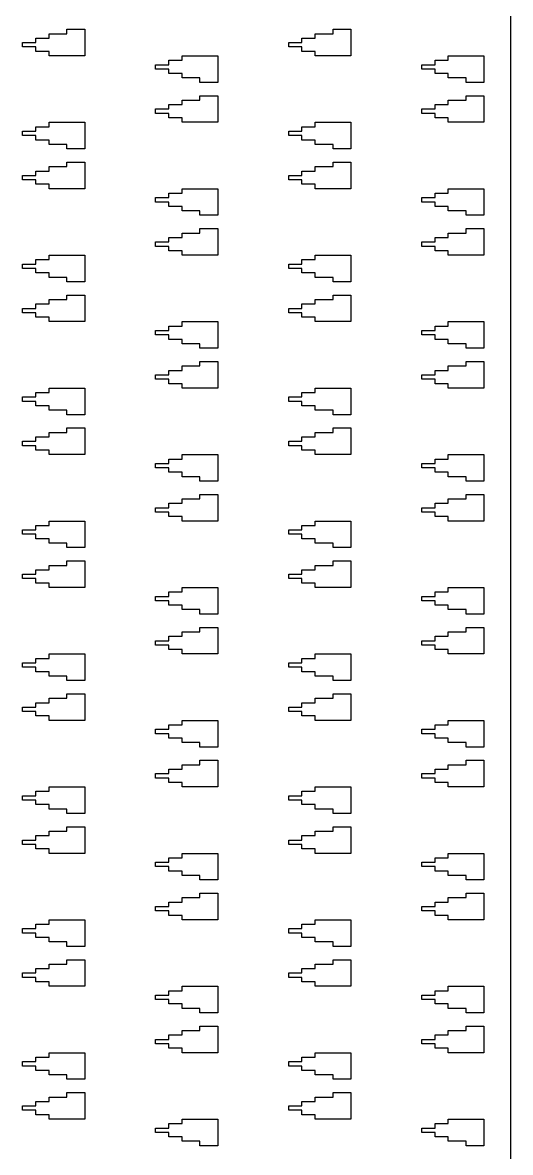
# Model space of a CAD drawing. Extents: x -38350 to 38650, y -35000 to 36000.
# Drawn here: x 1150 to 1260, y 35493.5 to 35748.5 of the extents above; entities that cross this region are included whole.
import ezdxf

# ---------------------------------------------------------------- set-up
doc = ezdxf.new("R2010")
doc.units = 0
doc.header["$MEASUREMENT"] = 0
doc.layers.add('Layer1', color=10, linetype='Continuous')

msp = doc.modelspace()

# ---------------------------------------------------------------- linework, layer by layer
for p, q in [((1156, 35745), (1156, 35746)), ((1156, 35746), (1160, 35746)), ((1160, 35746), (1160, 35747)), ((1160, 35747), (1164, 35747)), ((1164, 35747), (1164, 35741)), ((1216, 35745), (1216, 35746)), ((1216, 35746), (1220, 35746)), ((1220, 35746), (1220, 35747)), ((1220, 35747), (1224, 35747)), ((1224, 35747), (1224, 35741)), ((1150, 35743), (1150, 35744)), ((1150, 35744), (1153, 35744)), ((1153, 35744), (1153, 35745)), ((1153, 35745), (1156, 35745)), ((1210, 35743), (1210, 35744)), ((1210, 35744), (1213, 35744)), ((1213, 35744), (1213, 35745)), ((1213, 35745), (1216, 35745)), ((1153, 35743), (1150, 35743)), ((1153, 35742), (1153, 35743)), ((1156, 35742), (1153, 35742)), ((1156, 35741), (1156, 35742)), ((1164, 35741), (1156, 35741)), ((1186, 35740), (1186, 35741)), ((1186, 35741), (1194, 35741)), ((1194, 35741), (1194, 35735)), ((1213, 35743), (1210, 35743)), ((1213, 35742), (1213, 35743)), ((1216, 35742), (1213, 35742)), ((1216, 35741), (1216, 35742)), ((1224, 35741), (1216, 35741)), ((1246, 35740), (1246, 35741)), ((1246, 35741), (1254, 35741)), ((1254, 35741), (1254, 35735)), ((1180, 35738), (1180, 35739)), ((1180, 35739), (1183, 35739)), ((1183, 35739), (1183, 35740)), ((1183, 35740), (1186, 35740)), ((1240, 35738), (1240, 35739)), ((1240, 35739), (1243, 35739)), ((1243, 35739), (1243, 35740)), ((1243, 35740), (1246, 35740)), ((1183, 35738), (1180, 35738)), ((1183, 35737), (1183, 35738)), ((1186, 35737), (1183, 35737)), ((1186, 35736), (1186, 35737)), ((1190, 35736), (1186, 35736)), ((1190, 35735), (1190, 35736)), ((1243, 35738), (1240, 35738)), ((1243, 35737), (1243, 35738)), ((1246, 35737), (1243, 35737)), ((1246, 35736), (1246, 35737)), ((1250, 35736), (1246, 35736)), ((1250, 35735), (1250, 35736)), ((1194, 35735), (1190, 35735)), ((1254, 35735), (1250, 35735)), ((1186, 35730), (1186, 35731)), ((1186, 35731), (1190, 35731)), ((1190, 35731), (1190, 35732)), ((1190, 35732), (1194, 35732)), ((1194, 35732), (1194, 35726)), ((1246, 35730), (1246, 35731)), ((1246, 35731), (1250, 35731)), ((1250, 35731), (1250, 35732)), ((1250, 35732), (1254, 35732)), ((1254, 35732), (1254, 35726)), ((1180, 35728), (1180, 35729)), ((1180, 35729), (1183, 35729)), ((1183, 35729), (1183, 35730)), ((1183, 35730), (1186, 35730)), ((1240, 35728), (1240, 35729)), ((1240, 35729), (1243, 35729)), ((1243, 35729), (1243, 35730)), ((1243, 35730), (1246, 35730)), ((1156, 35725), (1156, 35726)), ((1156, 35726), (1164, 35726)), ((1164, 35726), (1164, 35720)), ((1183, 35728), (1180, 35728)), ((1183, 35727), (1183, 35728)), ((1186, 35727), (1183, 35727)), ((1186, 35726), (1186, 35727)), ((1194, 35726), (1186, 35726)), ((1216, 35725), (1216, 35726)), ((1216, 35726), (1224, 35726)), ((1224, 35726), (1224, 35720)), ((1243, 35728), (1240, 35728)), ((1243, 35727), (1243, 35728)), ((1246, 35727), (1243, 35727)), ((1246, 35726), (1246, 35727)), ((1254, 35726), (1246, 35726)), ((1150, 35723), (1150, 35724)), ((1150, 35724), (1153, 35724)), ((1153, 35723), (1150, 35723)), ((1153, 35724), (1153, 35725)), ((1153, 35725), (1156, 35725)), ((1153, 35722), (1153, 35723)), ((1210, 35723), (1210, 35724)), ((1210, 35724), (1213, 35724)), ((1213, 35723), (1210, 35723)), ((1213, 35724), (1213, 35725)), ((1213, 35725), (1216, 35725)), ((1213, 35722), (1213, 35723)), ((1156, 35722), (1153, 35722)), ((1156, 35721), (1156, 35722)), ((1160, 35721), (1156, 35721)), ((1160, 35720), (1160, 35721)), ((1216, 35722), (1213, 35722)), ((1216, 35721), (1216, 35722)), ((1220, 35721), (1216, 35721)), ((1220, 35720), (1220, 35721)), ((1164, 35720), (1160, 35720)), ((1224, 35720), (1220, 35720)), ((1156, 35715), (1156, 35716)), ((1156, 35716), (1160, 35716)), ((1160, 35716), (1160, 35717)), ((1160, 35717), (1164, 35717)), ((1164, 35717), (1164, 35711)), ((1216, 35715), (1216, 35716)), ((1216, 35716), (1220, 35716)), ((1220, 35716), (1220, 35717)), ((1220, 35717), (1224, 35717)), ((1224, 35717), (1224, 35711)), ((1150, 35713), (1150, 35714)), ((1150, 35714), (1153, 35714)), ((1153, 35713), (1150, 35713)), ((1153, 35714), (1153, 35715)), ((1153, 35715), (1156, 35715)), ((1153, 35712), (1153, 35713)), ((1210, 35713), (1210, 35714)), ((1210, 35714), (1213, 35714)), ((1213, 35713), (1210, 35713)), ((1213, 35714), (1213, 35715)), ((1213, 35715), (1216, 35715)), ((1213, 35712), (1213, 35713)), ((1156, 35712), (1153, 35712)), ((1156, 35711), (1156, 35712)), ((1164, 35711), (1156, 35711)), ((1186, 35710), (1186, 35711)), ((1186, 35711), (1194, 35711)), ((1194, 35711), (1194, 35705)), ((1216, 35712), (1213, 35712)), ((1216, 35711), (1216, 35712)), ((1224, 35711), (1216, 35711)), ((1246, 35710), (1246, 35711)), ((1246, 35711), (1254, 35711)), ((1254, 35711), (1254, 35705)), ((1180, 35708), (1180, 35709)), ((1180, 35709), (1183, 35709)), ((1183, 35708), (1180, 35708)), ((1183, 35709), (1183, 35710)), ((1183, 35710), (1186, 35710)), ((1183, 35707), (1183, 35708)), ((1240, 35708), (1240, 35709)), ((1240, 35709), (1243, 35709)), ((1243, 35708), (1240, 35708)), ((1243, 35709), (1243, 35710)), ((1243, 35710), (1246, 35710)), ((1243, 35707), (1243, 35708)), ((1186, 35707), (1183, 35707)), ((1186, 35706), (1186, 35707)), ((1190, 35706), (1186, 35706)), ((1190, 35705), (1190, 35706)), ((1246, 35707), (1243, 35707)), ((1246, 35706), (1246, 35707)), ((1250, 35706), (1246, 35706)), ((1250, 35705), (1250, 35706)), ((1194, 35705), (1190, 35705)), ((1254, 35705), (1250, 35705)), ((1183, 35699), (1183, 35700)), ((1183, 35700), (1186, 35700)), ((1186, 35700), (1186, 35701)), ((1186, 35701), (1190, 35701)), ((1190, 35701), (1190, 35702)), ((1190, 35702), (1194, 35702)), ((1194, 35702), (1194, 35696)), ((1243, 35699), (1243, 35700)), ((1243, 35700), (1246, 35700)), ((1246, 35700), (1246, 35701)), ((1246, 35701), (1250, 35701)), ((1250, 35701), (1250, 35702)), ((1250, 35702), (1254, 35702)), ((1254, 35702), (1254, 35696)), ((1180, 35698), (1180, 35699)), ((1180, 35699), (1183, 35699)), ((1183, 35698), (1180, 35698)), ((1183, 35697), (1183, 35698)), ((1240, 35698), (1240, 35699)), ((1240, 35699), (1243, 35699)), ((1243, 35698), (1240, 35698)), ((1243, 35697), (1243, 35698)), ((1153, 35694), (1153, 35695)), ((1153, 35695), (1156, 35695)), ((1156, 35695), (1156, 35696)), ((1156, 35696), (1164, 35696)), ((1164, 35696), (1164, 35690)), ((1186, 35697), (1183, 35697)), ((1186, 35696), (1186, 35697)), ((1194, 35696), (1186, 35696)), ((1213, 35694), (1213, 35695)), ((1213, 35695), (1216, 35695)), ((1216, 35695), (1216, 35696)), ((1216, 35696), (1224, 35696)), ((1224, 35696), (1224, 35690)), ((1246, 35697), (1243, 35697)), ((1246, 35696), (1246, 35697)), ((1254, 35696), (1246, 35696)), ((1150, 35693), (1150, 35694)), ((1150, 35694), (1153, 35694)), ((1153, 35693), (1150, 35693)), ((1153, 35692), (1153, 35693)), ((1210, 35693), (1210, 35694)), ((1210, 35694), (1213, 35694)), ((1213, 35693), (1210, 35693)), ((1213, 35692), (1213, 35693)), ((1156, 35692), (1153, 35692)), ((1156, 35691), (1156, 35692)), ((1160, 35691), (1156, 35691)), ((1160, 35690), (1160, 35691)), ((1164, 35690), (1160, 35690)), ((1216, 35692), (1213, 35692)), ((1216, 35691), (1216, 35692)), ((1220, 35691), (1216, 35691)), ((1220, 35690), (1220, 35691)), ((1224, 35690), (1220, 35690)), ((1153, 35684), (1153, 35685)), ((1153, 35685), (1156, 35685)), ((1156, 35685), (1156, 35686)), ((1156, 35686), (1160, 35686)), ((1160, 35686), (1160, 35687)), ((1160, 35687), (1164, 35687)), ((1164, 35687), (1164, 35681)), ((1213, 35684), (1213, 35685)), ((1213, 35685), (1216, 35685)), ((1216, 35685), (1216, 35686)), ((1216, 35686), (1220, 35686)), ((1220, 35686), (1220, 35687)), ((1220, 35687), (1224, 35687)), ((1224, 35687), (1224, 35681)), ((1150, 35683), (1150, 35684)), ((1150, 35684), (1153, 35684)), ((1153, 35683), (1150, 35683)), ((1153, 35682), (1153, 35683)), ((1210, 35683), (1210, 35684)), ((1210, 35684), (1213, 35684)), ((1213, 35683), (1210, 35683)), ((1213, 35682), (1213, 35683)), ((1156, 35682), (1153, 35682)), ((1156, 35681), (1156, 35682)), ((1164, 35681), (1156, 35681)), ((1183, 35679), (1183, 35680)), ((1183, 35680), (1186, 35680)), ((1186, 35680), (1186, 35681)), ((1186, 35681), (1194, 35681)), ((1194, 35681), (1194, 35675)), ((1216, 35682), (1213, 35682)), ((1216, 35681), (1216, 35682)), ((1224, 35681), (1216, 35681)), ((1243, 35679), (1243, 35680)), ((1243, 35680), (1246, 35680)), ((1246, 35680), (1246, 35681)), ((1246, 35681), (1254, 35681)), ((1254, 35681), (1254, 35675)), ((1180, 35678), (1180, 35679)), ((1180, 35679), (1183, 35679)), ((1183, 35678), (1180, 35678)), ((1183, 35677), (1183, 35678)), ((1240, 35678), (1240, 35679)), ((1240, 35679), (1243, 35679)), ((1243, 35678), (1240, 35678)), ((1243, 35677), (1243, 35678)), ((1186, 35677), (1183, 35677)), ((1186, 35676), (1186, 35677)), ((1190, 35676), (1186, 35676)), ((1190, 35675), (1190, 35676)), ((1194, 35675), (1190, 35675)), ((1246, 35677), (1243, 35677)), ((1246, 35676), (1246, 35677)), ((1250, 35676), (1246, 35676)), ((1250, 35675), (1250, 35676)), ((1254, 35675), (1250, 35675)), ((1190, 35671), (1190, 35672)), ((1190, 35672), (1194, 35672)), ((1194, 35672), (1194, 35666)), ((1250, 35671), (1250, 35672)), ((1250, 35672), (1254, 35672)), ((1254, 35672), (1254, 35666)), ((1183, 35669), (1183, 35670)), ((1183, 35670), (1186, 35670)), ((1186, 35670), (1186, 35671)), ((1186, 35671), (1190, 35671)), ((1243, 35669), (1243, 35670)), ((1243, 35670), (1246, 35670)), ((1246, 35670), (1246, 35671)), ((1246, 35671), (1250, 35671)), ((1180, 35668), (1180, 35669)), ((1180, 35669), (1183, 35669)), ((1183, 35668), (1180, 35668)), ((1183, 35667), (1183, 35668)), ((1186, 35667), (1183, 35667)), ((1186, 35666), (1186, 35667)), ((1240, 35668), (1240, 35669)), ((1240, 35669), (1243, 35669)), ((1243, 35668), (1240, 35668)), ((1243, 35667), (1243, 35668)), ((1246, 35667), (1243, 35667)), ((1246, 35666), (1246, 35667)), ((1153, 35664), (1153, 35665)), ((1153, 35665), (1156, 35665)), ((1156, 35665), (1156, 35666)), ((1156, 35666), (1164, 35666)), ((1164, 35666), (1164, 35660)), ((1194, 35666), (1186, 35666)), ((1213, 35664), (1213, 35665)), ((1213, 35665), (1216, 35665)), ((1216, 35665), (1216, 35666)), ((1216, 35666), (1224, 35666)), ((1224, 35666), (1224, 35660)), ((1254, 35666), (1246, 35666)), ((1150, 35663), (1150, 35664)), ((1150, 35664), (1153, 35664)), ((1153, 35663), (1150, 35663)), ((1153, 35662), (1153, 35663)), ((1156, 35662), (1153, 35662)), ((1156, 35661), (1156, 35662)), ((1210, 35663), (1210, 35664)), ((1210, 35664), (1213, 35664)), ((1213, 35663), (1210, 35663)), ((1213, 35662), (1213, 35663)), ((1216, 35662), (1213, 35662)), ((1216, 35661), (1216, 35662)), ((1160, 35661), (1156, 35661)), ((1160, 35660), (1160, 35661)), ((1164, 35660), (1160, 35660)), ((1220, 35661), (1216, 35661)), ((1220, 35660), (1220, 35661)), ((1224, 35660), (1220, 35660)), ((1160, 35656), (1160, 35657)), ((1160, 35657), (1164, 35657)), ((1164, 35657), (1164, 35651)), ((1220, 35656), (1220, 35657)), ((1220, 35657), (1224, 35657)), ((1224, 35657), (1224, 35651)), ((1153, 35654), (1153, 35655)), ((1153, 35655), (1156, 35655)), ((1156, 35655), (1156, 35656)), ((1156, 35656), (1160, 35656)), ((1213, 35654), (1213, 35655)), ((1213, 35655), (1216, 35655)), ((1216, 35655), (1216, 35656)), ((1216, 35656), (1220, 35656)), ((1150, 35653), (1150, 35654)), ((1150, 35654), (1153, 35654)), ((1153, 35653), (1150, 35653)), ((1153, 35652), (1153, 35653)), ((1156, 35652), (1153, 35652)), ((1156, 35651), (1156, 35652)), ((1210, 35653), (1210, 35654)), ((1210, 35654), (1213, 35654)), ((1213, 35653), (1210, 35653)), ((1213, 35652), (1213, 35653)), ((1216, 35652), (1213, 35652)), ((1216, 35651), (1216, 35652)), ((1164, 35651), (1156, 35651)), ((1180, 35648), (1180, 35649)), ((1180, 35649), (1183, 35649)), ((1183, 35649), (1183, 35650)), ((1183, 35650), (1186, 35650)), ((1186, 35650), (1186, 35651)), ((1186, 35651), (1194, 35651)), ((1194, 35651), (1194, 35645)), ((1224, 35651), (1216, 35651)), ((1240, 35648), (1240, 35649)), ((1240, 35649), (1243, 35649)), ((1243, 35649), (1243, 35650)), ((1243, 35650), (1246, 35650)), ((1246, 35650), (1246, 35651)), ((1246, 35651), (1254, 35651)), ((1254, 35651), (1254, 35645)), ((1183, 35648), (1180, 35648)), ((1183, 35647), (1183, 35648)), ((1186, 35647), (1183, 35647)), ((1186, 35646), (1186, 35647)), ((1243, 35648), (1240, 35648)), ((1243, 35647), (1243, 35648)), ((1246, 35647), (1243, 35647)), ((1246, 35646), (1246, 35647)), ((1190, 35646), (1186, 35646)), ((1190, 35645), (1190, 35646)), ((1194, 35645), (1190, 35645)), ((1250, 35646), (1246, 35646)), ((1250, 35645), (1250, 35646)), ((1254, 35645), (1250, 35645)), ((1190, 35641), (1190, 35642)), ((1190, 35642), (1194, 35642)), ((1194, 35642), (1194, 35636)), ((1250, 35641), (1250, 35642)), ((1250, 35642), (1254, 35642)), ((1254, 35642), (1254, 35636)), ((1180, 35638), (1180, 35639)), ((1180, 35639), (1183, 35639)), ((1183, 35639), (1183, 35640)), ((1183, 35640), (1186, 35640)), ((1186, 35640), (1186, 35641)), ((1186, 35641), (1190, 35641)), ((1240, 35638), (1240, 35639)), ((1240, 35639), (1243, 35639)), ((1243, 35639), (1243, 35640)), ((1243, 35640), (1246, 35640)), ((1246, 35640), (1246, 35641)), ((1246, 35641), (1250, 35641)), ((1183, 35638), (1180, 35638)), ((1183, 35637), (1183, 35638)), ((1186, 35637), (1183, 35637)), ((1186, 35636), (1186, 35637)), ((1243, 35638), (1240, 35638)), ((1243, 35637), (1243, 35638)), ((1246, 35637), (1243, 35637)), ((1246, 35636), (1246, 35637)), ((1150, 35633), (1150, 35634)), ((1150, 35634), (1153, 35634)), ((1153, 35634), (1153, 35635)), ((1153, 35635), (1156, 35635)), ((1156, 35635), (1156, 35636)), ((1156, 35636), (1164, 35636)), ((1164, 35636), (1164, 35630)), ((1194, 35636), (1186, 35636)), ((1210, 35633), (1210, 35634)), ((1210, 35634), (1213, 35634)), ((1213, 35634), (1213, 35635)), ((1213, 35635), (1216, 35635)), ((1216, 35635), (1216, 35636)), ((1216, 35636), (1224, 35636)), ((1224, 35636), (1224, 35630)), ((1254, 35636), (1246, 35636)), ((1153, 35633), (1150, 35633)), ((1153, 35632), (1153, 35633)), ((1156, 35632), (1153, 35632)), ((1156, 35631), (1156, 35632)), ((1213, 35633), (1210, 35633)), ((1213, 35632), (1213, 35633)), ((1216, 35632), (1213, 35632)), ((1216, 35631), (1216, 35632)), ((1160, 35631), (1156, 35631)), ((1160, 35630), (1160, 35631)), ((1164, 35630), (1160, 35630)), ((1220, 35631), (1216, 35631)), ((1220, 35630), (1220, 35631)), ((1224, 35630), (1220, 35630)), ((1160, 35626), (1160, 35627)), ((1160, 35627), (1164, 35627)), ((1164, 35627), (1164, 35621)), ((1220, 35626), (1220, 35627)), ((1220, 35627), (1224, 35627)), ((1224, 35627), (1224, 35621)), ((1150, 35623), (1150, 35624)), ((1150, 35624), (1153, 35624)), ((1153, 35624), (1153, 35625)), ((1153, 35625), (1156, 35625)), ((1156, 35625), (1156, 35626)), ((1156, 35626), (1160, 35626)), ((1210, 35623), (1210, 35624)), ((1210, 35624), (1213, 35624)), ((1213, 35624), (1213, 35625)), ((1213, 35625), (1216, 35625)), ((1216, 35625), (1216, 35626)), ((1216, 35626), (1220, 35626)), ((1153, 35623), (1150, 35623)), ((1153, 35622), (1153, 35623)), ((1156, 35622), (1153, 35622)), ((1156, 35621), (1156, 35622)), ((1164, 35621), (1156, 35621)), ((1186, 35620), (1186, 35621)), ((1186, 35621), (1194, 35621)), ((1194, 35621), (1194, 35615)), ((1213, 35623), (1210, 35623)), ((1213, 35622), (1213, 35623)), ((1216, 35622), (1213, 35622)), ((1216, 35621), (1216, 35622)), ((1224, 35621), (1216, 35621)), ((1246, 35620), (1246, 35621)), ((1246, 35621), (1254, 35621)), ((1254, 35621), (1254, 35615)), ((1180, 35618), (1180, 35619)), ((1180, 35619), (1183, 35619)), ((1183, 35619), (1183, 35620)), ((1183, 35620), (1186, 35620)), ((1240, 35618), (1240, 35619)), ((1240, 35619), (1243, 35619)), ((1243, 35619), (1243, 35620)), ((1243, 35620), (1246, 35620)), ((1183, 35618), (1180, 35618)), ((1183, 35617), (1183, 35618)), ((1186, 35617), (1183, 35617)), ((1186, 35616), (1186, 35617)), ((1190, 35616), (1186, 35616)), ((1190, 35615), (1190, 35616)), ((1243, 35618), (1240, 35618)), ((1243, 35617), (1243, 35618)), ((1246, 35617), (1243, 35617)), ((1246, 35616), (1246, 35617)), ((1250, 35616), (1246, 35616)), ((1250, 35615), (1250, 35616)), ((1194, 35615), (1190, 35615)), ((1254, 35615), (1250, 35615)), ((1186, 35610), (1186, 35611)), ((1186, 35611), (1190, 35611)), ((1190, 35611), (1190, 35612)), ((1190, 35612), (1194, 35612)), ((1194, 35612), (1194, 35606)), ((1246, 35610), (1246, 35611)), ((1246, 35611), (1250, 35611)), ((1250, 35611), (1250, 35612)), ((1250, 35612), (1254, 35612)), ((1254, 35612), (1254, 35606)), ((1180, 35608), (1180, 35609)), ((1180, 35609), (1183, 35609)), ((1183, 35609), (1183, 35610)), ((1183, 35610), (1186, 35610)), ((1240, 35608), (1240, 35609)), ((1240, 35609), (1243, 35609)), ((1243, 35609), (1243, 35610)), ((1243, 35610), (1246, 35610)), ((1156, 35605), (1156, 35606)), ((1156, 35606), (1164, 35606)), ((1164, 35606), (1164, 35600)), ((1183, 35608), (1180, 35608)), ((1183, 35607), (1183, 35608)), ((1186, 35607), (1183, 35607)), ((1186, 35606), (1186, 35607)), ((1194, 35606), (1186, 35606)), ((1216, 35605), (1216, 35606)), ((1216, 35606), (1224, 35606)), ((1224, 35606), (1224, 35600)), ((1243, 35608), (1240, 35608)), ((1243, 35607), (1243, 35608)), ((1246, 35607), (1243, 35607)), ((1246, 35606), (1246, 35607)), ((1254, 35606), (1246, 35606)), ((1150, 35603), (1150, 35604)), ((1150, 35604), (1153, 35604)), ((1153, 35604), (1153, 35605)), ((1153, 35605), (1156, 35605)), ((1210, 35603), (1210, 35604)), ((1210, 35604), (1213, 35604)), ((1213, 35604), (1213, 35605)), ((1213, 35605), (1216, 35605)), ((1153, 35603), (1150, 35603)), ((1153, 35602), (1153, 35603)), ((1156, 35602), (1153, 35602)), ((1156, 35601), (1156, 35602)), ((1160, 35601), (1156, 35601)), ((1160, 35600), (1160, 35601)), ((1213, 35603), (1210, 35603)), ((1213, 35602), (1213, 35603)), ((1216, 35602), (1213, 35602)), ((1216, 35601), (1216, 35602)), ((1220, 35601), (1216, 35601)), ((1220, 35600), (1220, 35601)), ((1164, 35600), (1160, 35600)), ((1224, 35600), (1220, 35600)), ((1156, 35595), (1156, 35596)), ((1156, 35596), (1160, 35596)), ((1160, 35596), (1160, 35597)), ((1160, 35597), (1164, 35597)), ((1164, 35597), (1164, 35591)), ((1216, 35595), (1216, 35596)), ((1216, 35596), (1220, 35596)), ((1220, 35596), (1220, 35597)), ((1220, 35597), (1224, 35597)), ((1224, 35597), (1224, 35591)), ((1150, 35593), (1150, 35594)), ((1150, 35594), (1153, 35594)), ((1153, 35593), (1150, 35593)), ((1153, 35594), (1153, 35595)), ((1153, 35595), (1156, 35595)), ((1153, 35592), (1153, 35593)), ((1210, 35593), (1210, 35594)), ((1210, 35594), (1213, 35594)), ((1213, 35593), (1210, 35593)), ((1213, 35594), (1213, 35595)), ((1213, 35595), (1216, 35595)), ((1213, 35592), (1213, 35593)), ((1156, 35592), (1153, 35592)), ((1156, 35591), (1156, 35592)), ((1164, 35591), (1156, 35591)), ((1186, 35590), (1186, 35591)), ((1186, 35591), (1194, 35591)), ((1194, 35591), (1194, 35585)), ((1216, 35592), (1213, 35592)), ((1216, 35591), (1216, 35592)), ((1224, 35591), (1216, 35591)), ((1246, 35590), (1246, 35591)), ((1246, 35591), (1254, 35591)), ((1254, 35591), (1254, 35585)), ((1180, 35588), (1180, 35589)), ((1180, 35589), (1183, 35589)), ((1183, 35588), (1180, 35588)), ((1183, 35589), (1183, 35590)), ((1183, 35590), (1186, 35590)), ((1183, 35587), (1183, 35588)), ((1240, 35588), (1240, 35589)), ((1240, 35589), (1243, 35589)), ((1243, 35588), (1240, 35588)), ((1243, 35589), (1243, 35590)), ((1243, 35590), (1246, 35590)), ((1243, 35587), (1243, 35588)), ((1186, 35587), (1183, 35587)), ((1186, 35586), (1186, 35587)), ((1190, 35586), (1186, 35586)), ((1190, 35585), (1190, 35586)), ((1246, 35587), (1243, 35587)), ((1246, 35586), (1246, 35587)), ((1250, 35586), (1246, 35586)), ((1250, 35585), (1250, 35586)), ((1194, 35585), (1190, 35585)), ((1254, 35585), (1250, 35585)), ((1186, 35580), (1186, 35581)), ((1186, 35581), (1190, 35581)), ((1190, 35581), (1190, 35582)), ((1190, 35582), (1194, 35582)), ((1194, 35582), (1194, 35576)), ((1246, 35580), (1246, 35581)), ((1246, 35581), (1250, 35581)), ((1250, 35581), (1250, 35582)), ((1250, 35582), (1254, 35582)), ((1254, 35582), (1254, 35576)), ((1180, 35578), (1180, 35579)), ((1180, 35579), (1183, 35579)), ((1183, 35578), (1180, 35578)), ((1183, 35579), (1183, 35580)), ((1183, 35580), (1186, 35580)), ((1183, 35577), (1183, 35578)), ((1240, 35578), (1240, 35579)), ((1240, 35579), (1243, 35579)), ((1243, 35578), (1240, 35578)), ((1243, 35579), (1243, 35580)), ((1243, 35580), (1246, 35580)), ((1243, 35577), (1243, 35578)), ((1156, 35575), (1156, 35576)), ((1156, 35576), (1164, 35576)), ((1164, 35576), (1164, 35570)), ((1186, 35577), (1183, 35577)), ((1186, 35576), (1186, 35577)), ((1194, 35576), (1186, 35576)), ((1216, 35575), (1216, 35576)), ((1216, 35576), (1224, 35576)), ((1224, 35576), (1224, 35570)), ((1246, 35577), (1243, 35577)), ((1246, 35576), (1246, 35577)), ((1254, 35576), (1246, 35576)), ((1150, 35573), (1150, 35574)), ((1150, 35574), (1153, 35574)), ((1153, 35573), (1150, 35573)), ((1153, 35574), (1153, 35575)), ((1153, 35575), (1156, 35575)), ((1153, 35572), (1153, 35573)), ((1210, 35573), (1210, 35574)), ((1210, 35574), (1213, 35574)), ((1213, 35573), (1210, 35573)), ((1213, 35574), (1213, 35575)), ((1213, 35575), (1216, 35575)), ((1213, 35572), (1213, 35573)), ((1156, 35572), (1153, 35572)), ((1156, 35571), (1156, 35572)), ((1160, 35571), (1156, 35571)), ((1160, 35570), (1160, 35571)), ((1164, 35570), (1160, 35570)), ((1216, 35572), (1213, 35572)), ((1216, 35571), (1216, 35572)), ((1220, 35571), (1216, 35571)), ((1220, 35570), (1220, 35571)), ((1224, 35570), (1220, 35570)), ((1153, 35564), (1153, 35565)), ((1153, 35565), (1156, 35565)), ((1156, 35565), (1156, 35566)), ((1156, 35566), (1160, 35566)), ((1160, 35566), (1160, 35567)), ((1160, 35567), (1164, 35567)), ((1164, 35567), (1164, 35561)), ((1213, 35564), (1213, 35565)), ((1213, 35565), (1216, 35565)), ((1216, 35565), (1216, 35566)), ((1216, 35566), (1220, 35566)), ((1220, 35566), (1220, 35567)), ((1220, 35567), (1224, 35567)), ((1224, 35567), (1224, 35561)), ((1150, 35563), (1150, 35564)), ((1150, 35564), (1153, 35564)), ((1153, 35563), (1150, 35563)), ((1153, 35562), (1153, 35563)), ((1210, 35563), (1210, 35564)), ((1210, 35564), (1213, 35564)), ((1213, 35563), (1210, 35563)), ((1213, 35562), (1213, 35563)), ((1156, 35562), (1153, 35562)), ((1156, 35561), (1156, 35562)), ((1164, 35561), (1156, 35561)), ((1183, 35559), (1183, 35560)), ((1183, 35560), (1186, 35560)), ((1186, 35560), (1186, 35561)), ((1186, 35561), (1194, 35561)), ((1194, 35561), (1194, 35555)), ((1216, 35562), (1213, 35562)), ((1216, 35561), (1216, 35562)), ((1224, 35561), (1216, 35561)), ((1243, 35559), (1243, 35560)), ((1243, 35560), (1246, 35560)), ((1246, 35560), (1246, 35561)), ((1246, 35561), (1254, 35561)), ((1254, 35561), (1254, 35555)), ((1180, 35558), (1180, 35559)), ((1180, 35559), (1183, 35559)), ((1183, 35558), (1180, 35558)), ((1183, 35557), (1183, 35558)), ((1240, 35558), (1240, 35559)), ((1240, 35559), (1243, 35559)), ((1243, 35558), (1240, 35558)), ((1243, 35557), (1243, 35558)), ((1186, 35557), (1183, 35557)), ((1186, 35556), (1186, 35557)), ((1190, 35556), (1186, 35556)), ((1190, 35555), (1190, 35556)), ((1194, 35555), (1190, 35555)), ((1246, 35557), (1243, 35557)), ((1246, 35556), (1246, 35557)), ((1250, 35556), (1246, 35556)), ((1250, 35555), (1250, 35556)), ((1254, 35555), (1250, 35555)), ((1183, 35549), (1183, 35550)), ((1183, 35550), (1186, 35550)), ((1186, 35550), (1186, 35551)), ((1186, 35551), (1190, 35551)), ((1190, 35551), (1190, 35552)), ((1190, 35552), (1194, 35552)), ((1194, 35552), (1194, 35546)), ((1243, 35549), (1243, 35550)), ((1243, 35550), (1246, 35550)), ((1246, 35550), (1246, 35551)), ((1246, 35551), (1250, 35551)), ((1250, 35551), (1250, 35552)), ((1250, 35552), (1254, 35552)), ((1254, 35552), (1254, 35546)), ((1180, 35548), (1180, 35549)), ((1180, 35549), (1183, 35549)), ((1183, 35548), (1180, 35548)), ((1183, 35547), (1183, 35548)), ((1186, 35547), (1183, 35547)), ((1186, 35546), (1186, 35547)), ((1240, 35548), (1240, 35549)), ((1240, 35549), (1243, 35549)), ((1243, 35548), (1240, 35548)), ((1243, 35547), (1243, 35548)), ((1246, 35547), (1243, 35547)), ((1246, 35546), (1246, 35547)), ((1153, 35544), (1153, 35545)), ((1153, 35545), (1156, 35545)), ((1156, 35545), (1156, 35546)), ((1156, 35546), (1164, 35546)), ((1164, 35546), (1164, 35540)), ((1194, 35546), (1186, 35546)), ((1213, 35544), (1213, 35545)), ((1213, 35545), (1216, 35545)), ((1216, 35545), (1216, 35546)), ((1216, 35546), (1224, 35546)), ((1224, 35546), (1224, 35540)), ((1254, 35546), (1246, 35546)), ((1150, 35543), (1150, 35544)), ((1150, 35544), (1153, 35544)), ((1153, 35543), (1150, 35543)), ((1153, 35542), (1153, 35543)), ((1156, 35542), (1153, 35542)), ((1156, 35541), (1156, 35542)), ((1210, 35543), (1210, 35544)), ((1210, 35544), (1213, 35544)), ((1213, 35543), (1210, 35543)), ((1213, 35542), (1213, 35543)), ((1216, 35542), (1213, 35542)), ((1216, 35541), (1216, 35542)), ((1160, 35541), (1156, 35541)), ((1160, 35540), (1160, 35541)), ((1164, 35540), (1160, 35540)), ((1220, 35541), (1216, 35541)), ((1220, 35540), (1220, 35541)), ((1224, 35540), (1220, 35540)), ((1160, 35536), (1160, 35537)), ((1160, 35537), (1164, 35537)), ((1164, 35537), (1164, 35531)), ((1220, 35536), (1220, 35537)), ((1220, 35537), (1224, 35537)), ((1224, 35537), (1224, 35531)), ((1153, 35534), (1153, 35535)), ((1153, 35535), (1156, 35535)), ((1156, 35535), (1156, 35536)), ((1156, 35536), (1160, 35536)), ((1213, 35534), (1213, 35535)), ((1213, 35535), (1216, 35535)), ((1216, 35535), (1216, 35536)), ((1216, 35536), (1220, 35536)), ((1150, 35533), (1150, 35534)), ((1150, 35534), (1153, 35534)), ((1153, 35533), (1150, 35533)), ((1153, 35532), (1153, 35533)), ((1156, 35532), (1153, 35532)), ((1156, 35531), (1156, 35532)), ((1210, 35533), (1210, 35534)), ((1210, 35534), (1213, 35534)), ((1213, 35533), (1210, 35533)), ((1213, 35532), (1213, 35533)), ((1216, 35532), (1213, 35532)), ((1216, 35531), (1216, 35532)), ((1164, 35531), (1156, 35531)), ((1183, 35529), (1183, 35530)), ((1183, 35530), (1186, 35530)), ((1186, 35530), (1186, 35531)), ((1186, 35531), (1194, 35531)), ((1194, 35531), (1194, 35525)), ((1224, 35531), (1216, 35531)), ((1243, 35529), (1243, 35530)), ((1243, 35530), (1246, 35530)), ((1246, 35530), (1246, 35531)), ((1246, 35531), (1254, 35531)), ((1254, 35531), (1254, 35525)), ((1180, 35528), (1180, 35529)), ((1180, 35529), (1183, 35529)), ((1183, 35528), (1180, 35528)), ((1183, 35527), (1183, 35528)), ((1186, 35527), (1183, 35527)), ((1186, 35526), (1186, 35527)), ((1240, 35528), (1240, 35529)), ((1240, 35529), (1243, 35529)), ((1243, 35528), (1240, 35528)), ((1243, 35527), (1243, 35528)), ((1246, 35527), (1243, 35527)), ((1246, 35526), (1246, 35527)), ((1190, 35526), (1186, 35526)), ((1190, 35525), (1190, 35526)), ((1194, 35525), (1190, 35525)), ((1250, 35526), (1246, 35526)), ((1250, 35525), (1250, 35526)), ((1254, 35525), (1250, 35525)), ((1190, 35521), (1190, 35522)), ((1190, 35522), (1194, 35522)), ((1194, 35522), (1194, 35516)), ((1250, 35521), (1250, 35522)), ((1250, 35522), (1254, 35522)), ((1254, 35522), (1254, 35516)), ((1180, 35518), (1180, 35519)), ((1180, 35519), (1183, 35519)), ((1183, 35519), (1183, 35520)), ((1183, 35520), (1186, 35520)), ((1186, 35520), (1186, 35521)), ((1186, 35521), (1190, 35521)), ((1240, 35518), (1240, 35519)), ((1240, 35519), (1243, 35519)), ((1243, 35519), (1243, 35520)), ((1243, 35520), (1246, 35520)), ((1246, 35520), (1246, 35521)), ((1246, 35521), (1250, 35521)), ((1183, 35518), (1180, 35518)), ((1183, 35517), (1183, 35518)), ((1186, 35517), (1183, 35517)), ((1186, 35516), (1186, 35517)), ((1243, 35518), (1240, 35518)), ((1243, 35517), (1243, 35518)), ((1246, 35517), (1243, 35517)), ((1246, 35516), (1246, 35517)), ((1150, 35513), (1150, 35514)), ((1150, 35514), (1153, 35514)), ((1153, 35514), (1153, 35515)), ((1153, 35515), (1156, 35515)), ((1156, 35515), (1156, 35516)), ((1156, 35516), (1164, 35516)), ((1164, 35516), (1164, 35510)), ((1194, 35516), (1186, 35516)), ((1210, 35513), (1210, 35514)), ((1210, 35514), (1213, 35514)), ((1213, 35514), (1213, 35515)), ((1213, 35515), (1216, 35515)), ((1216, 35515), (1216, 35516)), ((1216, 35516), (1224, 35516)), ((1224, 35516), (1224, 35510)), ((1254, 35516), (1246, 35516)), ((1153, 35513), (1150, 35513)), ((1153, 35512), (1153, 35513)), ((1156, 35512), (1153, 35512)), ((1156, 35511), (1156, 35512)), ((1213, 35513), (1210, 35513)), ((1213, 35512), (1213, 35513)), ((1216, 35512), (1213, 35512)), ((1216, 35511), (1216, 35512)), ((1160, 35511), (1156, 35511)), ((1160, 35510), (1160, 35511)), ((1164, 35510), (1160, 35510)), ((1220, 35511), (1216, 35511)), ((1220, 35510), (1220, 35511)), ((1224, 35510), (1220, 35510)), ((1160, 35506), (1160, 35507)), ((1160, 35507), (1164, 35507)), ((1164, 35507), (1164, 35501)), ((1220, 35506), (1220, 35507)), ((1220, 35507), (1224, 35507)), ((1224, 35507), (1224, 35501)), ((1150, 35503), (1150, 35504)), ((1150, 35504), (1153, 35504)), ((1153, 35504), (1153, 35505)), ((1153, 35505), (1156, 35505)), ((1156, 35505), (1156, 35506)), ((1156, 35506), (1160, 35506)), ((1210, 35503), (1210, 35504)), ((1210, 35504), (1213, 35504)), ((1213, 35504), (1213, 35505)), ((1213, 35505), (1216, 35505)), ((1216, 35505), (1216, 35506)), ((1216, 35506), (1220, 35506)), ((1153, 35503), (1150, 35503)), ((1153, 35502), (1153, 35503)), ((1156, 35502), (1153, 35502)), ((1156, 35501), (1156, 35502)), ((1213, 35503), (1210, 35503)), ((1213, 35502), (1213, 35503)), ((1216, 35502), (1213, 35502)), ((1216, 35501), (1216, 35502)), ((1164, 35501), (1156, 35501)), ((1180, 35498), (1180, 35499)), ((1180, 35499), (1183, 35499)), ((1183, 35499), (1183, 35500)), ((1183, 35500), (1186, 35500)), ((1186, 35500), (1186, 35501)), ((1186, 35501), (1194, 35501)), ((1194, 35501), (1194, 35495)), ((1224, 35501), (1216, 35501)), ((1240, 35498), (1240, 35499)), ((1240, 35499), (1243, 35499)), ((1243, 35499), (1243, 35500)), ((1243, 35500), (1246, 35500)), ((1246, 35500), (1246, 35501)), ((1246, 35501), (1254, 35501)), ((1254, 35501), (1254, 35495)), ((1183, 35498), (1180, 35498)), ((1183, 35497), (1183, 35498)), ((1186, 35497), (1183, 35497)), ((1186, 35496), (1186, 35497)), ((1190, 35496), (1186, 35496)), ((1190, 35495), (1190, 35496)), ((1243, 35498), (1240, 35498)), ((1243, 35497), (1243, 35498)), ((1246, 35497), (1243, 35497)), ((1246, 35496), (1246, 35497)), ((1250, 35496), (1246, 35496)), ((1250, 35495), (1250, 35496)), ((1194, 35495), (1190, 35495)), ((1254, 35495), (1250, 35495))]:
    msp.add_line(p, q)
at = {"layer": 'Layer1'}
msp.add_line((1260, 36000), (1260, 35000), dxfattribs=at)

doc.saveas('drawing.dxf')
